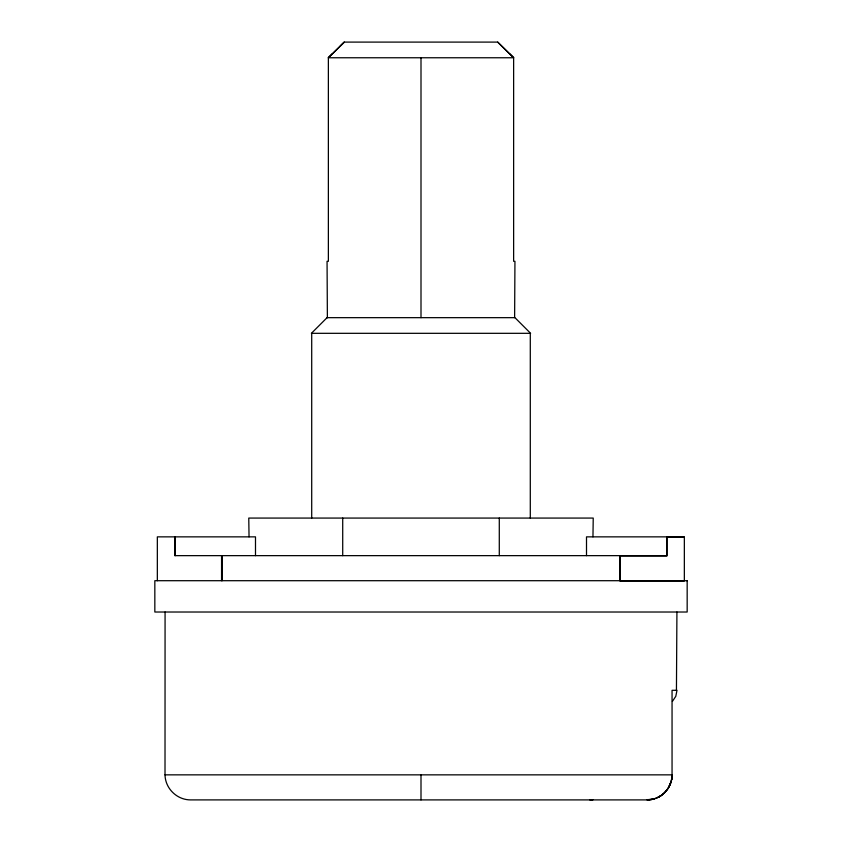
<?xml version="1.0" encoding="UTF-8"?>
<svg xmlns="http://www.w3.org/2000/svg" width="842" height="842" viewBox="0 0 842 842"><rect width="100%" height="100%" fill="white"/><g stroke="black" fill="none" stroke-linecap="round" stroke-linejoin="round"><path stroke-width="1.26" d="M672.411 701.375L675.8 696.292L676.989 690.303L672.053 690.303L672.053 774.851C672.369 788.196 660.475 800.174 647.119 799.9L190.25 799.9C176.715 799.721 165.274 788.375 165.011 774.851L165.074 612.018M514.62 317.666L514.946 261.294L513.631 261.294L513.631 57.761L509.652 53.835M676.442 690.303L676.926 612.018M592.957 536.859L593.231 518.072L248.769 518.072L249.043 536.859M672.053 774.851L671.569 779.787L672.053 774.851C672.011 783.934 666.801 792.69 658.781 796.985M671.2 780.966L669.053 786.754M670.958 782.186L668.369 787.775M667.769 788.87L664.643 792.659A25.186 24.986 -86.9 0 1 656.571 798.027L651.95 799.426L647.119 799.637M327.38 317.666L327.054 261.294L328.369 261.294L328.369 57.761L332.348 53.835M328.369 57.761L344.294 42.1L497.706 42.1L513.631 57.761L328.369 57.761L344.294 42.1L340.315 46.005M657.665 797.448L660.875 795.732M651.95 799.426L647.119 799.9L654.308 798.837M683.967 536.859L586.506 536.859L586.506 555.646M165.011 774.851L672.358 774.851M497.706 42.1L513.631 57.761M666.696 536.859L666.696 555.646L174.683 555.646L174.683 536.859M619.817 555.646L619.817 580.706M530.292 333.316L530.292 518.072M499.285 518.072L499.285 555.646M421 57.761L421 317.666M421 774.851L421 799.9M342.715 518.072L342.715 555.646M311.708 333.316L311.708 518.072M255.494 555.646L255.494 536.859L157.338 536.859L157.338 580.706M222.183 555.646L222.183 580.706M221.562 555.646L221.562 580.706M175.304 536.859L175.304 555.646M327.054 317.666L311.403 333.316L530.597 333.316L514.946 317.666L327.054 317.666M592.989 799.626L590.095 799.9L592.989 799.626M684.346 537.175L667.001 537.175L667.001 555.962L620.122 555.962L620.122 581.012L684.346 581.012L684.346 537.175M687.167 580.706L154.833 580.706L154.833 612.018L687.167 612.018L687.167 580.706"/></g></svg>
